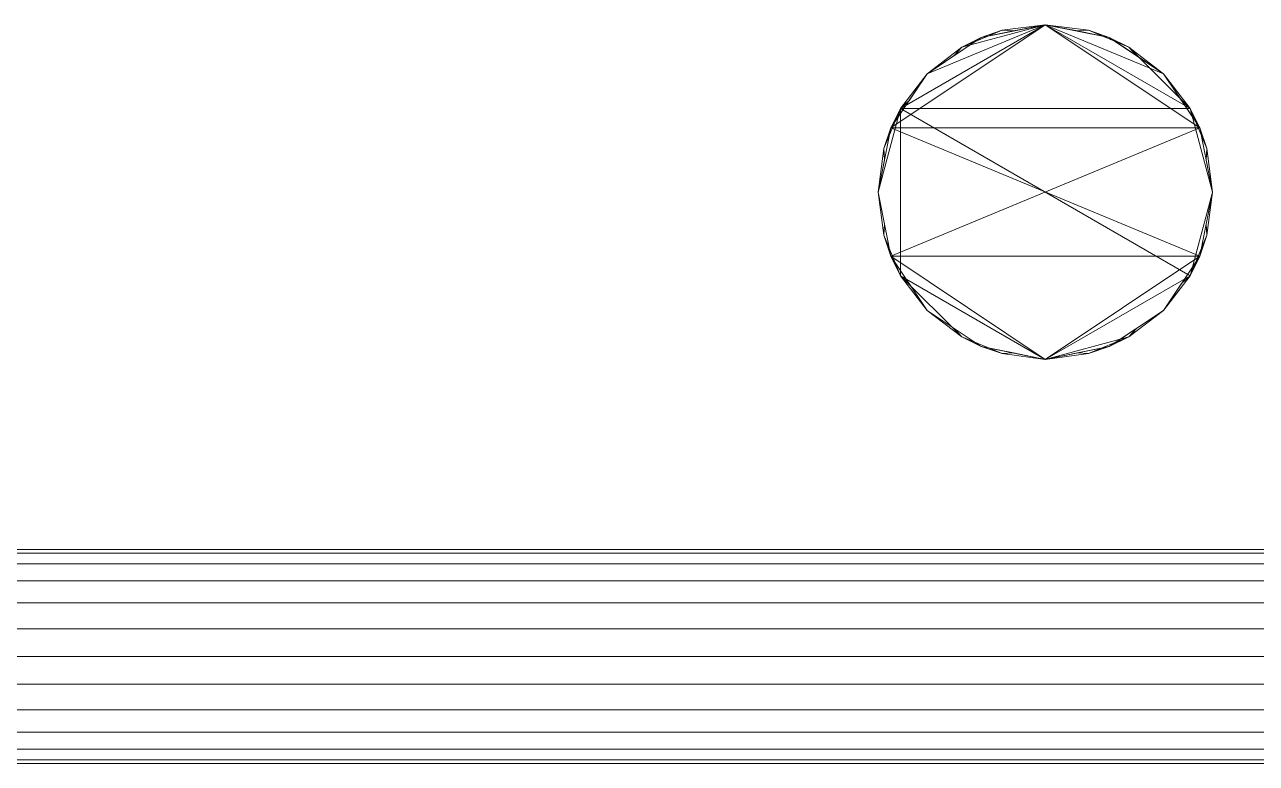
# Model space of a CAD drawing. Header units: inches. Extents: x -3325 to -59, y 5 to 733.
# Drawn here: x -1714.14 to -1697.58, y 324.56 to 334.49 of the extents above; entities that cross this region are included whole.
import ezdxf

# ---------------------------------------------------------------- set-up
doc = ezdxf.new("R2010")
doc.units = ezdxf.units.IN
doc.header["$MEASUREMENT"] = 0
doc.layers.add('P-PIPE', color=10, linetype='Continuous', lineweight=9)

msp = doc.modelspace()

# ---------------------------------------------------------------- linework, layer by layer
at = {"layer": 'P-PIPE', "color": 1}
for p, q in [((-1700.414, 332.244, 981.937), (-1700.414, 332.244, 997.75)), ((-1700.414, 332.244, 981.937), (-1700.414, 332.244, 997.75)), ((-1700.414, 332.244, 981.937), (-1700.414, 332.244, 1094.063)), ((-1700.414, 332.244, 981.937), (-1700.414, 332.244, 1094.063)), ((-1700.414, 332.244, 981.937), (-1700.414, 332.244, 1094.063)), ((-1700.414, 332.244, 981.937), (-1700.414, 332.244, 1094.063)), ((-1700.414, 332.244, 981.937), (-1700.414, 332.244, 1094.063)), ((-1700.414, 332.244, 981.937), (-1700.414, 332.244, 1094.063)), ((-1741.293, 326, 1076), (-1686.992, 326, 1076)), ((-1741.293, 326, 1076), (-1686.992, 326, 1076))]:
    msp.add_line(p, q, dxfattribs=at)

# ---------------------------------------------------------------- meshes
mesh = msp.add_polyface(dxfattribs=at)
corners = [(-1702.664, 332.244, 981.937), (-1702.492, 333.105, 981.937), (-1702.005, 333.835, 981.937), (-1701.275, 334.323, 981.937), (-1700.414, 334.494, 981.937), (-1699.553, 334.323, 981.937), (-1698.823, 333.835, 981.937), (-1698.335, 333.105, 981.937), (-1698.164, 332.244, 981.937), (-1698.335, 331.383, 981.937), (-1698.823, 330.653, 981.937), (-1699.553, 330.166, 981.937), (-1700.414, 329.994, 981.937), (-1701.275, 330.166, 981.937), (-1702.005, 330.653, 981.937), (-1702.492, 331.383, 981.937)]
mesh.append_faces([[corners[k] for k in face] for face in [(4, 1, 2, 3)]], dxfattribs={"vtx0": -1, "color": 1})
mesh.append_faces([[corners[k] for k in face] for face in [(1, 7, 15, 0), (9, 15, 7, 8)]], dxfattribs={"vtx0": -1, "vtx1": -1, "color": 1})
mesh.append_faces([[corners[k] for k in face] for face in [(7, 1, 4, 6), (15, 9, 12)]], dxfattribs={"vtx0": -1, "vtx1": -1, "vtx2": -1, "color": 1})
mesh.append_faces([[corners[k] for k in face] for face in [(10, 11, 12, 9), (4, 5, 6)]], dxfattribs={"vtx2": -1, "color": 1})
mesh.append_faces([[corners[k] for k in face] for face in [(12, 13, 14, 15)]], dxfattribs={"vtx3": -1, "color": 1})
mesh = msp.add_polyface(dxfattribs=at)
corners = [(-1702.664, 332.244, 997.75), (-1702.587, 331.662, 997.75), (-1702.362, 331.119, 997.75), (-1702.005, 330.653, 997.75), (-1701.539, 330.296, 997.75), (-1700.996, 330.071, 997.75), (-1700.414, 329.994, 997.75), (-1699.831, 330.071, 997.75), (-1699.289, 330.296, 997.75), (-1698.823, 330.653, 997.75), (-1698.465, 331.119, 997.75), (-1698.24, 331.662, 997.75), (-1698.164, 332.244, 997.75), (-1698.24, 332.827, 997.75), (-1698.465, 333.369, 997.75), (-1698.823, 333.835, 997.75), (-1699.289, 334.193, 997.75), (-1699.831, 334.418, 997.75), (-1700.414, 334.494, 997.75), (-1700.996, 334.418, 997.75), (-1701.539, 334.193, 997.75), (-1702.005, 333.835, 997.75), (-1702.362, 333.369, 997.75), (-1702.587, 332.827, 997.75)]
mesh.append_faces([[corners[k] for k in face] for face in [(4, 2, 3), (0, 22, 23), (16, 14, 15)]], dxfattribs={"vtx0": -1, "color": 1})
mesh.append_faces([[corners[k] for k in face] for face in [(10, 6, 8, 9)]], dxfattribs={"vtx0": -1, "vtx1": -1, "color": 1})
mesh.append_faces([[corners[k] for k in face] for face in [(22, 14, 18)]], dxfattribs={"vtx0": -1, "vtx1": -1, "vtx2": -1, "color": 1})
mesh.append_faces([[corners[k] for k in face] for face in [(10, 22, 2, 6), (14, 22, 10, 12)]], dxfattribs={"vtx0": -1, "vtx1": -1, "vtx2": -1, "vtx3": -1, "color": 1})
mesh.append_faces([[corners[k] for k in face] for face in [(19, 20, 18)]], dxfattribs={"vtx1": -1, "color": 1})
mesh.append_faces([[corners[k] for k in face] for face in [(10, 11, 12), (12, 13, 14), (6, 7, 8)]], dxfattribs={"vtx2": -1, "color": 1})
mesh.append_faces([[corners[k] for k in face] for face in [(0, 1, 2, 22), (4, 5, 6, 2), (20, 21, 22, 18), (16, 17, 18, 14)]], dxfattribs={"vtx2": -1, "vtx3": -1, "color": 1})
mesh = msp.add_polyface(dxfattribs=at)
corners = [(-1702.664, 332.244, 981.937), (-1702.664, 332.244, 997.75), (-1702.587, 332.827, 997.75), (-1702.362, 333.369, 997.75), (-1702.005, 333.835, 997.75), (-1701.539, 334.193, 997.75), (-1700.996, 334.418, 997.75), (-1700.414, 334.494, 997.75), (-1700.414, 334.494, 981.937), (-1701.275, 334.323, 981.937), (-1702.005, 333.835, 981.937), (-1702.492, 333.105, 981.937), (-1702.578, 332.675, 981.937), (-1702.248, 333.47, 981.937), (-1701.64, 334.079, 981.937), (-1700.844, 334.409, 981.937)]
mesh.append_faces([[corners[k] for k in face] for face in [(15, 7, 8)]], dxfattribs={"vtx0": -1, "color": 1})
mesh.append_faces([[corners[k] for k in face] for face in [(13, 4, 10), (4, 13, 3), (7, 15, 6)]], dxfattribs={"vtx0": -1, "vtx1": -1, "color": 1})
mesh.append_faces([[corners[k] for k in face] for face in [(2, 11, 12), (12, 1, 2), (5, 9, 14), (4, 14, 10)]], dxfattribs={"vtx0": -1, "vtx2": -1, "color": 1})
mesh.append_faces([[corners[k] for k in face] for face in [(0, 1, 12)]], dxfattribs={"vtx1": -1, "color": 1})
mesh.append_faces([[corners[k] for k in face] for face in [(2, 3, 11), (13, 11, 3), (5, 6, 9), (4, 5, 14), (15, 9, 6)]], dxfattribs={"vtx1": -1, "vtx2": -1, "color": 1})
mesh = msp.add_polyface(dxfattribs=at)
corners = [(-1702.664, 332.244, 981.937), (-1702.492, 333.105, 981.937), (-1702.005, 333.835, 981.937), (-1701.275, 334.323, 981.937), (-1700.414, 334.494, 981.937), (-1699.553, 334.323, 981.937), (-1698.823, 333.835, 981.937), (-1698.335, 333.105, 981.937), (-1698.164, 332.244, 981.937), (-1698.335, 331.383, 981.937), (-1698.823, 330.653, 981.937), (-1699.553, 330.166, 981.937), (-1700.414, 329.994, 981.937), (-1701.275, 330.166, 981.937), (-1702.005, 330.653, 981.937), (-1702.492, 331.383, 981.937)]
mesh.append_faces([[corners[k] for k in face] for face in [(4, 1, 2, 3)]], dxfattribs={"vtx0": -1, "color": 1})
mesh.append_faces([[corners[k] for k in face] for face in [(1, 7, 15, 0), (9, 15, 7, 8)]], dxfattribs={"vtx0": -1, "vtx1": -1, "color": 1})
mesh.append_faces([[corners[k] for k in face] for face in [(7, 1, 4, 6), (15, 9, 12)]], dxfattribs={"vtx0": -1, "vtx1": -1, "vtx2": -1, "color": 1})
mesh.append_faces([[corners[k] for k in face] for face in [(10, 11, 12, 9), (4, 5, 6)]], dxfattribs={"vtx2": -1, "color": 1})
mesh.append_faces([[corners[k] for k in face] for face in [(12, 13, 14, 15)]], dxfattribs={"vtx3": -1, "color": 1})
mesh = msp.add_polyface(dxfattribs=at)
corners = [(-1700.414, 334.494, 1094.063), (-1701.275, 334.323, 1094.063), (-1702.005, 333.835, 1094.063), (-1702.492, 333.105, 1094.063), (-1702.664, 332.244, 1094.063), (-1702.492, 331.383, 1094.063), (-1702.005, 330.653, 1094.063), (-1701.275, 330.166, 1094.063), (-1700.414, 329.994, 1094.063), (-1699.553, 330.166, 1094.063), (-1698.823, 330.653, 1094.063), (-1698.335, 331.383, 1094.063), (-1698.164, 332.244, 1094.063), (-1698.335, 333.105, 1094.063), (-1698.823, 333.835, 1094.063), (-1699.553, 334.323, 1094.063)]
mesh.append_faces([[corners[k] for k in face] for face in [(0, 13, 14, 15)]], dxfattribs={"vtx0": -1, "color": 1})
mesh.append_faces([[corners[k] for k in face] for face in [(13, 3, 11, 12), (5, 11, 3, 4)]], dxfattribs={"vtx0": -1, "vtx1": -1, "color": 1})
mesh.append_faces([[corners[k] for k in face] for face in [(3, 13, 0, 2), (11, 5, 8)]], dxfattribs={"vtx0": -1, "vtx1": -1, "vtx2": -1, "color": 1})
mesh.append_faces([[corners[k] for k in face] for face in [(6, 7, 8, 5), (0, 1, 2)]], dxfattribs={"vtx2": -1, "color": 1})
mesh.append_faces([[corners[k] for k in face] for face in [(8, 9, 10, 11)]], dxfattribs={"vtx3": -1, "color": 1})
mesh = msp.add_polyface(dxfattribs=at)
corners = [(-1702.664, 332.244, 981.937), (-1702.664, 332.244, 1094.063), (-1702.492, 333.105, 1094.063), (-1702.005, 333.835, 1094.063), (-1701.275, 334.323, 1094.063), (-1700.414, 334.494, 1094.063), (-1700.414, 334.494, 981.937), (-1701.275, 334.323, 981.937), (-1702.005, 333.835, 981.937), (-1702.492, 333.105, 981.937), (-1702.551, 332.812, 981.937), (-1702.578, 332.675, 1094.063), (-1702.248, 333.47, 981.937), (-1702.248, 333.47, 1094.063), (-1700.981, 334.382, 1094.063), (-1700.844, 334.409, 981.937), (-1701.64, 334.079, 1094.063), (-1701.64, 334.079, 981.937)]
mesh.append_faces([[corners[k] for k in face] for face in [(11, 0, 1)]], dxfattribs={"vtx0": -1, "color": 1})
mesh.append_faces([[corners[k] for k in face] for face in [(2, 10, 11), (0, 11, 10), (14, 7, 4), (7, 14, 15), (5, 15, 14)]], dxfattribs={"vtx0": -1, "vtx1": -1, "color": 1})
mesh.append_faces([[corners[k] for k in face] for face in [(2, 9, 10)]], dxfattribs={"vtx0": -1, "vtx2": -1, "color": 1})
mesh.append_faces([[corners[k] for k in face] for face in [(12, 9, 2, 13), (13, 3, 8, 12), (16, 4, 7, 17), (17, 8, 3, 16)]], dxfattribs={"vtx1": -1, "vtx3": -1, "color": 1})
mesh.append_faces([[corners[k] for k in face] for face in [(5, 6, 15)]], dxfattribs={"vtx2": -1, "color": 1})
mesh = msp.add_polyface(dxfattribs=at)
corners = [(-1702.664, 332.244, 981.937), (-1702.492, 333.105, 981.937), (-1702.005, 333.835, 981.937), (-1701.275, 334.323, 981.937), (-1700.414, 334.494, 981.937), (-1699.553, 334.323, 981.937), (-1698.823, 333.835, 981.937), (-1698.335, 333.105, 981.937), (-1698.164, 332.244, 981.937), (-1698.335, 331.383, 981.937), (-1698.823, 330.653, 981.937), (-1699.553, 330.166, 981.937), (-1700.414, 329.994, 981.937), (-1701.275, 330.166, 981.937), (-1702.005, 330.653, 981.937), (-1702.492, 331.383, 981.937)]
mesh.append_faces([[corners[k] for k in face] for face in [(4, 1, 2, 3)]], dxfattribs={"vtx0": -1, "color": 1})
mesh.append_faces([[corners[k] for k in face] for face in [(1, 7, 15, 0), (9, 15, 7, 8)]], dxfattribs={"vtx0": -1, "vtx1": -1, "color": 1})
mesh.append_faces([[corners[k] for k in face] for face in [(7, 1, 4, 6), (15, 9, 12)]], dxfattribs={"vtx0": -1, "vtx1": -1, "vtx2": -1, "color": 1})
mesh.append_faces([[corners[k] for k in face] for face in [(10, 11, 12, 9), (4, 5, 6)]], dxfattribs={"vtx2": -1, "color": 1})
mesh.append_faces([[corners[k] for k in face] for face in [(12, 13, 14, 15)]], dxfattribs={"vtx3": -1, "color": 1})
mesh = msp.add_polyface(dxfattribs=at)
corners = [(-1700.414, 334.494, 1094.063), (-1701.275, 334.323, 1094.063), (-1702.005, 333.835, 1094.063), (-1702.492, 333.105, 1094.063), (-1702.664, 332.244, 1094.063), (-1702.492, 331.383, 1094.063), (-1702.005, 330.653, 1094.063), (-1701.275, 330.166, 1094.063), (-1700.414, 329.994, 1094.063), (-1699.553, 330.166, 1094.063), (-1698.823, 330.653, 1094.063), (-1698.335, 331.383, 1094.063), (-1698.164, 332.244, 1094.063), (-1698.335, 333.105, 1094.063), (-1698.823, 333.835, 1094.063), (-1699.553, 334.323, 1094.063)]
mesh.append_faces([[corners[k] for k in face] for face in [(0, 13, 14, 15)]], dxfattribs={"vtx0": -1, "color": 1})
mesh.append_faces([[corners[k] for k in face] for face in [(13, 3, 11, 12), (5, 11, 3, 4)]], dxfattribs={"vtx0": -1, "vtx1": -1, "color": 1})
mesh.append_faces([[corners[k] for k in face] for face in [(3, 13, 0, 2), (11, 5, 8)]], dxfattribs={"vtx0": -1, "vtx1": -1, "vtx2": -1, "color": 1})
mesh.append_faces([[corners[k] for k in face] for face in [(6, 7, 8, 5), (0, 1, 2)]], dxfattribs={"vtx2": -1, "color": 1})
mesh.append_faces([[corners[k] for k in face] for face in [(8, 9, 10, 11)]], dxfattribs={"vtx3": -1, "color": 1})
mesh = msp.add_polyface(dxfattribs=at)
corners = [(-1702.664, 332.244, 981.937), (-1702.664, 332.244, 1094.063), (-1702.492, 333.105, 1094.063), (-1702.005, 333.835, 1094.063), (-1701.275, 334.323, 1094.063), (-1700.414, 334.494, 1094.063), (-1700.414, 334.494, 981.937), (-1701.275, 334.323, 981.937), (-1702.005, 333.835, 981.937), (-1702.492, 333.105, 981.937), (-1702.551, 332.812, 981.937), (-1702.578, 332.675, 1094.063), (-1702.248, 333.47, 981.937), (-1702.248, 333.47, 1094.063), (-1700.981, 334.382, 1094.063), (-1700.844, 334.409, 981.937), (-1701.64, 334.079, 1094.063), (-1701.64, 334.079, 981.937)]
mesh.append_faces([[corners[k] for k in face] for face in [(11, 0, 1)]], dxfattribs={"vtx0": -1, "color": 1})
mesh.append_faces([[corners[k] for k in face] for face in [(2, 10, 11), (0, 11, 10), (14, 7, 4), (7, 14, 15), (5, 15, 14)]], dxfattribs={"vtx0": -1, "vtx1": -1, "color": 1})
mesh.append_faces([[corners[k] for k in face] for face in [(2, 9, 10)]], dxfattribs={"vtx0": -1, "vtx2": -1, "color": 1})
mesh.append_faces([[corners[k] for k in face] for face in [(12, 9, 2, 13), (13, 3, 8, 12), (16, 4, 7, 17), (17, 8, 3, 16)]], dxfattribs={"vtx1": -1, "vtx3": -1, "color": 1})
mesh.append_faces([[corners[k] for k in face] for face in [(5, 6, 15)]], dxfattribs={"vtx2": -1, "color": 1})
mesh = msp.add_polyface(dxfattribs=at)
corners = [(-1702.664, 332.244, 981.937), (-1702.492, 333.105, 981.937), (-1702.005, 333.835, 981.937), (-1701.275, 334.323, 981.937), (-1700.414, 334.494, 981.937), (-1699.553, 334.323, 981.937), (-1698.823, 333.835, 981.937), (-1698.335, 333.105, 981.937), (-1698.164, 332.244, 981.937), (-1698.335, 331.383, 981.937), (-1698.823, 330.653, 981.937), (-1699.553, 330.166, 981.937), (-1700.414, 329.994, 981.937), (-1701.275, 330.166, 981.937), (-1702.005, 330.653, 981.937), (-1702.492, 331.383, 981.937)]
mesh.append_faces([[corners[k] for k in face] for face in [(4, 1, 2, 3)]], dxfattribs={"vtx0": -1, "color": 1})
mesh.append_faces([[corners[k] for k in face] for face in [(1, 7, 15, 0), (9, 15, 7, 8)]], dxfattribs={"vtx0": -1, "vtx1": -1, "color": 1})
mesh.append_faces([[corners[k] for k in face] for face in [(7, 1, 4, 6), (15, 9, 12)]], dxfattribs={"vtx0": -1, "vtx1": -1, "vtx2": -1, "color": 1})
mesh.append_faces([[corners[k] for k in face] for face in [(10, 11, 12, 9), (4, 5, 6)]], dxfattribs={"vtx2": -1, "color": 1})
mesh.append_faces([[corners[k] for k in face] for face in [(12, 13, 14, 15)]], dxfattribs={"vtx3": -1, "color": 1})
mesh = msp.add_polyface(dxfattribs=at)
corners = [(-1700.414, 334.494, 1094.063), (-1701.275, 334.323, 1094.063), (-1702.005, 333.835, 1094.063), (-1702.492, 333.105, 1094.063), (-1702.664, 332.244, 1094.063), (-1702.492, 331.383, 1094.063), (-1702.005, 330.653, 1094.063), (-1701.275, 330.166, 1094.063), (-1700.414, 329.994, 1094.063), (-1699.553, 330.166, 1094.063), (-1698.823, 330.653, 1094.063), (-1698.335, 331.383, 1094.063), (-1698.164, 332.244, 1094.063), (-1698.335, 333.105, 1094.063), (-1698.823, 333.835, 1094.063), (-1699.553, 334.323, 1094.063)]
mesh.append_faces([[corners[k] for k in face] for face in [(0, 13, 14, 15)]], dxfattribs={"vtx0": -1, "color": 1})
mesh.append_faces([[corners[k] for k in face] for face in [(13, 3, 11, 12), (5, 11, 3, 4)]], dxfattribs={"vtx0": -1, "vtx1": -1, "color": 1})
mesh.append_faces([[corners[k] for k in face] for face in [(3, 13, 0, 2), (11, 5, 8)]], dxfattribs={"vtx0": -1, "vtx1": -1, "vtx2": -1, "color": 1})
mesh.append_faces([[corners[k] for k in face] for face in [(6, 7, 8, 5), (0, 1, 2)]], dxfattribs={"vtx2": -1, "color": 1})
mesh.append_faces([[corners[k] for k in face] for face in [(8, 9, 10, 11)]], dxfattribs={"vtx3": -1, "color": 1})
mesh = msp.add_polyface(dxfattribs=at)
corners = [(-1702.664, 332.244, 981.937), (-1702.664, 332.244, 1094.063), (-1702.492, 333.105, 1094.063), (-1702.005, 333.835, 1094.063), (-1701.275, 334.323, 1094.063), (-1700.414, 334.494, 1094.063), (-1700.414, 334.494, 981.937), (-1701.275, 334.323, 981.937), (-1702.005, 333.835, 981.937), (-1702.492, 333.105, 981.937), (-1702.551, 332.812, 981.937), (-1702.578, 332.675, 1094.063), (-1702.248, 333.47, 981.937), (-1702.248, 333.47, 1094.063), (-1700.981, 334.382, 1094.063), (-1700.844, 334.409, 981.937), (-1701.64, 334.079, 1094.063), (-1701.64, 334.079, 981.937)]
mesh.append_faces([[corners[k] for k in face] for face in [(11, 0, 1)]], dxfattribs={"vtx0": -1, "color": 1})
mesh.append_faces([[corners[k] for k in face] for face in [(2, 10, 11), (0, 11, 10), (14, 7, 4), (7, 14, 15), (5, 15, 14)]], dxfattribs={"vtx0": -1, "vtx1": -1, "color": 1})
mesh.append_faces([[corners[k] for k in face] for face in [(2, 9, 10)]], dxfattribs={"vtx0": -1, "vtx2": -1, "color": 1})
mesh.append_faces([[corners[k] for k in face] for face in [(12, 9, 2, 13), (13, 3, 8, 12), (16, 4, 7, 17), (17, 8, 3, 16)]], dxfattribs={"vtx1": -1, "vtx3": -1, "color": 1})
mesh.append_faces([[corners[k] for k in face] for face in [(5, 6, 15)]], dxfattribs={"vtx2": -1, "color": 1})
mesh = msp.add_polyface(dxfattribs=at)
corners = [(-1700.414, 334.494, 981.937), (-1700.414, 334.494, 997.75), (-1699.831, 334.418, 997.75), (-1699.289, 334.193, 997.75), (-1698.823, 333.835, 997.75), (-1698.465, 333.369, 997.75), (-1698.24, 332.827, 997.75), (-1698.164, 332.244, 997.75), (-1698.164, 332.244, 981.937), (-1698.335, 333.105, 981.937), (-1698.823, 333.835, 981.937), (-1699.553, 334.323, 981.937), (-1699.983, 334.409, 981.937), (-1699.188, 334.079, 981.937), (-1698.579, 333.47, 981.937), (-1698.249, 332.675, 981.937)]
mesh.append_faces([[corners[k] for k in face] for face in [(15, 7, 8)]], dxfattribs={"vtx0": -1, "color": 1})
mesh.append_faces([[corners[k] for k in face] for face in [(13, 4, 10), (4, 13, 3), (7, 15, 6)]], dxfattribs={"vtx0": -1, "vtx1": -1, "color": 1})
mesh.append_faces([[corners[k] for k in face] for face in [(2, 11, 12), (12, 1, 2), (5, 9, 14), (4, 14, 10)]], dxfattribs={"vtx0": -1, "vtx2": -1, "color": 1})
mesh.append_faces([[corners[k] for k in face] for face in [(0, 1, 12)]], dxfattribs={"vtx1": -1, "color": 1})
mesh.append_faces([[corners[k] for k in face] for face in [(2, 3, 11), (13, 11, 3), (5, 6, 9), (4, 5, 14), (15, 9, 6)]], dxfattribs={"vtx1": -1, "vtx2": -1, "color": 1})
mesh = msp.add_polyface(dxfattribs=at)
corners = [(-1700.414, 334.494, 981.937), (-1700.414, 334.494, 1094.063), (-1699.553, 334.323, 1094.063), (-1698.823, 333.835, 1094.063), (-1698.335, 333.105, 1094.063), (-1698.164, 332.244, 1094.063), (-1698.164, 332.244, 981.937), (-1698.335, 333.105, 981.937), (-1698.823, 333.835, 981.937), (-1699.553, 334.323, 981.937), (-1699.846, 334.382, 981.937), (-1699.983, 334.409, 1094.063), (-1699.188, 334.079, 981.937), (-1699.188, 334.079, 1094.063), (-1698.276, 332.812, 1094.063), (-1698.249, 332.675, 981.937), (-1698.579, 333.47, 1094.063), (-1698.579, 333.47, 981.937)]
mesh.append_faces([[corners[k] for k in face] for face in [(11, 0, 1)]], dxfattribs={"vtx0": -1, "color": 1})
mesh.append_faces([[corners[k] for k in face] for face in [(2, 10, 11), (0, 11, 10), (7, 14, 15), (5, 15, 14), (14, 7, 4)]], dxfattribs={"vtx0": -1, "vtx1": -1, "color": 1})
mesh.append_faces([[corners[k] for k in face] for face in [(2, 9, 10)]], dxfattribs={"vtx0": -1, "vtx2": -1, "color": 1})
mesh.append_faces([[corners[k] for k in face] for face in [(13, 3, 8, 12), (2, 13, 12, 9), (17, 8, 3, 16), (7, 17, 16, 4)]], dxfattribs={"vtx1": -1, "vtx3": -1, "color": 1})
mesh.append_faces([[corners[k] for k in face] for face in [(5, 6, 15)]], dxfattribs={"vtx2": -1, "color": 1})
mesh = msp.add_polyface(dxfattribs=at)
corners = [(-1700.414, 334.494, 981.937), (-1700.414, 334.494, 1094.063), (-1699.553, 334.323, 1094.063), (-1698.823, 333.835, 1094.063), (-1698.335, 333.105, 1094.063), (-1698.164, 332.244, 1094.063), (-1698.164, 332.244, 981.937), (-1698.335, 333.105, 981.937), (-1698.823, 333.835, 981.937), (-1699.553, 334.323, 981.937), (-1699.846, 334.382, 981.937), (-1699.983, 334.409, 1094.063), (-1699.188, 334.079, 981.937), (-1699.188, 334.079, 1094.063), (-1698.276, 332.812, 1094.063), (-1698.249, 332.675, 981.937), (-1698.579, 333.47, 1094.063), (-1698.579, 333.47, 981.937)]
mesh.append_faces([[corners[k] for k in face] for face in [(11, 0, 1)]], dxfattribs={"vtx0": -1, "color": 1})
mesh.append_faces([[corners[k] for k in face] for face in [(2, 10, 11), (0, 11, 10), (7, 14, 15), (5, 15, 14), (14, 7, 4)]], dxfattribs={"vtx0": -1, "vtx1": -1, "color": 1})
mesh.append_faces([[corners[k] for k in face] for face in [(2, 9, 10)]], dxfattribs={"vtx0": -1, "vtx2": -1, "color": 1})
mesh.append_faces([[corners[k] for k in face] for face in [(13, 3, 8, 12), (2, 13, 12, 9), (17, 8, 3, 16), (7, 17, 16, 4)]], dxfattribs={"vtx1": -1, "vtx3": -1, "color": 1})
mesh.append_faces([[corners[k] for k in face] for face in [(5, 6, 15)]], dxfattribs={"vtx2": -1, "color": 1})
mesh = msp.add_polyface(dxfattribs=at)
corners = [(-1700.414, 334.494, 981.937), (-1700.414, 334.494, 1094.063), (-1699.553, 334.323, 1094.063), (-1698.823, 333.835, 1094.063), (-1698.335, 333.105, 1094.063), (-1698.164, 332.244, 1094.063), (-1698.164, 332.244, 981.937), (-1698.335, 333.105, 981.937), (-1698.823, 333.835, 981.937), (-1699.553, 334.323, 981.937), (-1699.846, 334.382, 981.937), (-1699.983, 334.409, 1094.063), (-1699.188, 334.079, 981.937), (-1699.188, 334.079, 1094.063), (-1698.276, 332.812, 1094.063), (-1698.249, 332.675, 981.937), (-1698.579, 333.47, 1094.063), (-1698.579, 333.47, 981.937)]
mesh.append_faces([[corners[k] for k in face] for face in [(11, 0, 1)]], dxfattribs={"vtx0": -1, "color": 1})
mesh.append_faces([[corners[k] for k in face] for face in [(2, 10, 11), (0, 11, 10), (7, 14, 15), (5, 15, 14), (14, 7, 4)]], dxfattribs={"vtx0": -1, "vtx1": -1, "color": 1})
mesh.append_faces([[corners[k] for k in face] for face in [(2, 9, 10)]], dxfattribs={"vtx0": -1, "vtx2": -1, "color": 1})
mesh.append_faces([[corners[k] for k in face] for face in [(13, 3, 8, 12), (2, 13, 12, 9), (17, 8, 3, 16), (7, 17, 16, 4)]], dxfattribs={"vtx1": -1, "vtx3": -1, "color": 1})
mesh.append_faces([[corners[k] for k in face] for face in [(5, 6, 15)]], dxfattribs={"vtx2": -1, "color": 1})
mesh = msp.add_polyface(dxfattribs=at)
corners = [(-1700.414, 329.994, 981.937), (-1700.414, 329.994, 997.75), (-1700.996, 330.071, 997.75), (-1701.539, 330.296, 997.75), (-1702.005, 330.653, 997.75), (-1702.362, 331.119, 997.75), (-1702.587, 331.662, 997.75), (-1702.664, 332.244, 997.75), (-1702.664, 332.244, 981.937), (-1702.492, 331.383, 981.937), (-1702.005, 330.653, 981.937), (-1701.275, 330.166, 981.937), (-1700.844, 330.08, 981.937), (-1701.64, 330.41, 981.937), (-1702.248, 331.018, 981.937), (-1702.578, 331.814, 981.937)]
mesh.append_faces([[corners[k] for k in face] for face in [(1, 12, 0), (15, 7, 8)]], dxfattribs={"vtx0": -1, "color": 1})
mesh.append_faces([[corners[k] for k in face] for face in [(2, 12, 1), (4, 13, 3), (13, 4, 10), (7, 15, 6)]], dxfattribs={"vtx0": -1, "vtx1": -1, "color": 1})
mesh.append_faces([[corners[k] for k in face] for face in [(11, 2, 3), (5, 9, 14), (9, 5, 6), (4, 14, 10), (2, 11, 12)]], dxfattribs={"vtx0": -1, "vtx2": -1, "color": 1})
mesh.append_faces([[corners[k] for k in face] for face in [(13, 11, 3), (4, 5, 14), (15, 9, 6)]], dxfattribs={"vtx1": -1, "vtx2": -1, "color": 1})
mesh = msp.add_polyface(dxfattribs=at)
corners = [(-1700.414, 329.994, 981.937), (-1700.414, 329.994, 1094.063), (-1701.275, 330.166, 1094.063), (-1702.005, 330.653, 1094.063), (-1702.492, 331.383, 1094.063), (-1702.664, 332.244, 1094.063), (-1702.664, 332.244, 981.937), (-1702.492, 331.383, 981.937), (-1702.005, 330.653, 981.937), (-1701.275, 330.166, 981.937), (-1700.981, 330.107, 981.937), (-1700.844, 330.08, 1094.063), (-1701.64, 330.41, 981.937), (-1701.64, 330.41, 1094.063), (-1702.551, 331.677, 1094.063), (-1702.578, 331.814, 981.937), (-1702.248, 331.018, 1094.063), (-1702.248, 331.018, 981.937)]
mesh.append_faces([[corners[k] for k in face] for face in [(11, 0, 1)]], dxfattribs={"vtx0": -1, "color": 1})
mesh.append_faces([[corners[k] for k in face] for face in [(2, 10, 11), (0, 11, 10), (7, 14, 15), (5, 15, 14), (14, 7, 4)]], dxfattribs={"vtx0": -1, "vtx1": -1, "color": 1})
mesh.append_faces([[corners[k] for k in face] for face in [(2, 9, 10)]], dxfattribs={"vtx0": -1, "vtx2": -1, "color": 1})
mesh.append_faces([[corners[k] for k in face] for face in [(13, 3, 8, 12), (2, 13, 12, 9), (17, 8, 3, 16), (7, 17, 16, 4)]], dxfattribs={"vtx1": -1, "vtx3": -1, "color": 1})
mesh.append_faces([[corners[k] for k in face] for face in [(5, 6, 15)]], dxfattribs={"vtx2": -1, "color": 1})
mesh = msp.add_polyface(dxfattribs=at)
corners = [(-1700.414, 329.994, 981.937), (-1700.414, 329.994, 1094.063), (-1701.275, 330.166, 1094.063), (-1702.005, 330.653, 1094.063), (-1702.492, 331.383, 1094.063), (-1702.664, 332.244, 1094.063), (-1702.664, 332.244, 981.937), (-1702.492, 331.383, 981.937), (-1702.005, 330.653, 981.937), (-1701.275, 330.166, 981.937), (-1700.981, 330.107, 981.937), (-1700.844, 330.08, 1094.063), (-1701.64, 330.41, 981.937), (-1701.64, 330.41, 1094.063), (-1702.551, 331.677, 1094.063), (-1702.578, 331.814, 981.937), (-1702.248, 331.018, 1094.063), (-1702.248, 331.018, 981.937)]
mesh.append_faces([[corners[k] for k in face] for face in [(11, 0, 1)]], dxfattribs={"vtx0": -1, "color": 1})
mesh.append_faces([[corners[k] for k in face] for face in [(2, 10, 11), (0, 11, 10), (7, 14, 15), (5, 15, 14), (14, 7, 4)]], dxfattribs={"vtx0": -1, "vtx1": -1, "color": 1})
mesh.append_faces([[corners[k] for k in face] for face in [(2, 9, 10)]], dxfattribs={"vtx0": -1, "vtx2": -1, "color": 1})
mesh.append_faces([[corners[k] for k in face] for face in [(13, 3, 8, 12), (2, 13, 12, 9), (17, 8, 3, 16), (7, 17, 16, 4)]], dxfattribs={"vtx1": -1, "vtx3": -1, "color": 1})
mesh.append_faces([[corners[k] for k in face] for face in [(5, 6, 15)]], dxfattribs={"vtx2": -1, "color": 1})
mesh = msp.add_polyface(dxfattribs=at)
corners = [(-1700.414, 329.994, 981.937), (-1700.414, 329.994, 1094.063), (-1701.275, 330.166, 1094.063), (-1702.005, 330.653, 1094.063), (-1702.492, 331.383, 1094.063), (-1702.664, 332.244, 1094.063), (-1702.664, 332.244, 981.937), (-1702.492, 331.383, 981.937), (-1702.005, 330.653, 981.937), (-1701.275, 330.166, 981.937), (-1700.981, 330.107, 981.937), (-1700.844, 330.08, 1094.063), (-1701.64, 330.41, 981.937), (-1701.64, 330.41, 1094.063), (-1702.551, 331.677, 1094.063), (-1702.578, 331.814, 981.937), (-1702.248, 331.018, 1094.063), (-1702.248, 331.018, 981.937)]
mesh.append_faces([[corners[k] for k in face] for face in [(11, 0, 1)]], dxfattribs={"vtx0": -1, "color": 1})
mesh.append_faces([[corners[k] for k in face] for face in [(2, 10, 11), (0, 11, 10), (7, 14, 15), (5, 15, 14), (14, 7, 4)]], dxfattribs={"vtx0": -1, "vtx1": -1, "color": 1})
mesh.append_faces([[corners[k] for k in face] for face in [(2, 9, 10)]], dxfattribs={"vtx0": -1, "vtx2": -1, "color": 1})
mesh.append_faces([[corners[k] for k in face] for face in [(13, 3, 8, 12), (2, 13, 12, 9), (17, 8, 3, 16), (7, 17, 16, 4)]], dxfattribs={"vtx1": -1, "vtx3": -1, "color": 1})
mesh.append_faces([[corners[k] for k in face] for face in [(5, 6, 15)]], dxfattribs={"vtx2": -1, "color": 1})
mesh = msp.add_polyface(dxfattribs=at)
corners = [(-1698.164, 332.244, 981.937), (-1698.164, 332.244, 997.75), (-1698.24, 331.662, 997.75), (-1698.465, 331.119, 997.75), (-1698.823, 330.653, 997.75), (-1699.289, 330.296, 997.75), (-1699.831, 330.071, 997.75), (-1700.414, 329.994, 997.75), (-1700.414, 329.994, 981.937), (-1699.553, 330.166, 981.937), (-1698.823, 330.653, 981.937), (-1698.335, 331.383, 981.937), (-1698.249, 331.814, 981.937), (-1698.579, 331.018, 981.937), (-1699.188, 330.41, 981.937), (-1699.983, 330.08, 981.937)]
mesh.append_faces([[corners[k] for k in face] for face in [(15, 7, 8), (1, 12, 0)]], dxfattribs={"vtx0": -1, "color": 1})
mesh.append_faces([[corners[k] for k in face] for face in [(4, 13, 3), (13, 4, 10), (7, 15, 6)]], dxfattribs={"vtx0": -1, "vtx1": -1, "color": 1})
mesh.append_faces([[corners[k] for k in face] for face in [(12, 1, 2), (5, 9, 14), (9, 5, 6), (4, 14, 10), (2, 11, 12)]], dxfattribs={"vtx0": -1, "vtx2": -1, "color": 1})
mesh.append_faces([[corners[k] for k in face] for face in [(13, 11, 3), (15, 9, 6), (2, 3, 11), (4, 5, 14)]], dxfattribs={"vtx1": -1, "vtx2": -1, "color": 1})
mesh = msp.add_polyface(dxfattribs=at)
corners = [(-1698.164, 332.244, 981.937), (-1698.164, 332.244, 1094.063), (-1698.335, 331.383, 1094.063), (-1698.823, 330.653, 1094.063), (-1699.553, 330.166, 1094.063), (-1700.414, 329.994, 1094.063), (-1700.414, 329.994, 981.937), (-1699.553, 330.166, 981.937), (-1698.823, 330.653, 981.937), (-1698.335, 331.383, 981.937), (-1698.276, 331.677, 981.937), (-1698.249, 331.814, 1094.063), (-1698.579, 331.018, 981.937), (-1698.579, 331.018, 1094.063), (-1699.846, 330.107, 1094.063), (-1699.983, 330.08, 981.937), (-1699.188, 330.41, 1094.063), (-1699.188, 330.41, 981.937)]
mesh.append_faces([[corners[k] for k in face] for face in [(11, 0, 1)]], dxfattribs={"vtx0": -1, "color": 1})
mesh.append_faces([[corners[k] for k in face] for face in [(2, 10, 11), (0, 11, 10), (7, 14, 15), (5, 15, 14), (14, 7, 4)]], dxfattribs={"vtx0": -1, "vtx1": -1, "color": 1})
mesh.append_faces([[corners[k] for k in face] for face in [(2, 9, 10)]], dxfattribs={"vtx0": -1, "vtx2": -1, "color": 1})
mesh.append_faces([[corners[k] for k in face] for face in [(13, 3, 8, 12), (2, 13, 12, 9), (17, 8, 3, 16), (7, 17, 16, 4)]], dxfattribs={"vtx1": -1, "vtx3": -1, "color": 1})
mesh.append_faces([[corners[k] for k in face] for face in [(5, 6, 15)]], dxfattribs={"vtx2": -1, "color": 1})
mesh = msp.add_polyface(dxfattribs=at)
corners = [(-1698.164, 332.244, 981.937), (-1698.164, 332.244, 1094.063), (-1698.335, 331.383, 1094.063), (-1698.823, 330.653, 1094.063), (-1699.553, 330.166, 1094.063), (-1700.414, 329.994, 1094.063), (-1700.414, 329.994, 981.937), (-1699.553, 330.166, 981.937), (-1698.823, 330.653, 981.937), (-1698.335, 331.383, 981.937), (-1698.276, 331.677, 981.937), (-1698.249, 331.814, 1094.063), (-1698.579, 331.018, 981.937), (-1698.579, 331.018, 1094.063), (-1699.846, 330.107, 1094.063), (-1699.983, 330.08, 981.937), (-1699.188, 330.41, 1094.063), (-1699.188, 330.41, 981.937)]
mesh.append_faces([[corners[k] for k in face] for face in [(11, 0, 1)]], dxfattribs={"vtx0": -1, "color": 1})
mesh.append_faces([[corners[k] for k in face] for face in [(2, 10, 11), (0, 11, 10), (7, 14, 15), (5, 15, 14), (14, 7, 4)]], dxfattribs={"vtx0": -1, "vtx1": -1, "color": 1})
mesh.append_faces([[corners[k] for k in face] for face in [(2, 9, 10)]], dxfattribs={"vtx0": -1, "vtx2": -1, "color": 1})
mesh.append_faces([[corners[k] for k in face] for face in [(13, 3, 8, 12), (2, 13, 12, 9), (17, 8, 3, 16), (7, 17, 16, 4)]], dxfattribs={"vtx1": -1, "vtx3": -1, "color": 1})
mesh.append_faces([[corners[k] for k in face] for face in [(5, 6, 15)]], dxfattribs={"vtx2": -1, "color": 1})
mesh = msp.add_polyface(dxfattribs=at)
corners = [(-1698.164, 332.244, 981.937), (-1698.164, 332.244, 1094.063), (-1698.335, 331.383, 1094.063), (-1698.823, 330.653, 1094.063), (-1699.553, 330.166, 1094.063), (-1700.414, 329.994, 1094.063), (-1700.414, 329.994, 981.937), (-1699.553, 330.166, 981.937), (-1698.823, 330.653, 981.937), (-1698.335, 331.383, 981.937), (-1698.276, 331.677, 981.937), (-1698.249, 331.814, 1094.063), (-1698.579, 331.018, 981.937), (-1698.579, 331.018, 1094.063), (-1699.846, 330.107, 1094.063), (-1699.983, 330.08, 981.937), (-1699.188, 330.41, 1094.063), (-1699.188, 330.41, 981.937)]
mesh.append_faces([[corners[k] for k in face] for face in [(11, 0, 1)]], dxfattribs={"vtx0": -1, "color": 1})
mesh.append_faces([[corners[k] for k in face] for face in [(2, 10, 11), (0, 11, 10), (7, 14, 15), (5, 15, 14), (14, 7, 4)]], dxfattribs={"vtx0": -1, "vtx1": -1, "color": 1})
mesh.append_faces([[corners[k] for k in face] for face in [(2, 9, 10)]], dxfattribs={"vtx0": -1, "vtx2": -1, "color": 1})
mesh.append_faces([[corners[k] for k in face] for face in [(13, 3, 8, 12), (2, 13, 12, 9), (17, 8, 3, 16), (7, 17, 16, 4)]], dxfattribs={"vtx1": -1, "vtx3": -1, "color": 1})
mesh.append_faces([[corners[k] for k in face] for face in [(5, 6, 15)]], dxfattribs={"vtx2": -1, "color": 1})
mesh = msp.add_polyface(dxfattribs=at)
corners = [(-1741.293, 327.438, 1076), (-1741.293, 327.389, 1076.372), (-1741.293, 327.245, 1076.719), (-1741.293, 327.016, 1077.016), (-1741.293, 326.719, 1077.245), (-1741.293, 326.372, 1077.389), (-1741.293, 326, 1077.438), (-1686.992, 326, 1077.438), (-1686.992, 326.372, 1077.389), (-1686.992, 326.719, 1077.245), (-1686.992, 327.016, 1077.016), (-1686.992, 327.245, 1076.719), (-1686.992, 327.389, 1076.372), (-1686.992, 327.438, 1076)]
mesh.append_faces([[corners[k] for k in face] for face in [(7, 8, 5, 6)]], dxfattribs={"vtx1": -1, "color": 1})
mesh.append_faces([[corners[k] for k in face] for face in [(8, 9, 4, 5), (3, 4, 9, 10), (11, 12, 1, 2), (2, 3, 10, 11)]], dxfattribs={"vtx1": -1, "vtx3": -1, "color": 1})
mesh.append_faces([[corners[k] for k in face] for face in [(12, 13, 0, 1)]], dxfattribs={"vtx3": -1, "color": 1})
mesh = msp.add_polyface(dxfattribs=at)
corners = [(-1741.293, 326, 1074.562), (-1741.293, 326.372, 1074.611), (-1741.293, 326.719, 1074.755), (-1741.293, 327.016, 1074.984), (-1741.293, 327.245, 1075.281), (-1741.293, 327.389, 1075.628), (-1741.293, 327.438, 1076), (-1686.992, 327.438, 1076), (-1686.992, 327.389, 1075.628), (-1686.992, 327.245, 1075.281), (-1686.992, 327.016, 1074.984), (-1686.992, 326.719, 1074.755), (-1686.992, 326.372, 1074.611), (-1686.992, 326, 1074.562)]
mesh.append_faces([[corners[k] for k in face] for face in [(7, 8, 5, 6)]], dxfattribs={"vtx1": -1, "color": 1})
mesh.append_faces([[corners[k] for k in face] for face in [(8, 9, 4, 5), (3, 4, 9, 10), (11, 12, 1, 2), (2, 3, 10, 11)]], dxfattribs={"vtx1": -1, "vtx3": -1, "color": 1})
mesh.append_faces([[corners[k] for k in face] for face in [(12, 13, 0, 1)]], dxfattribs={"vtx3": -1, "color": 1})
mesh = msp.add_polyface(dxfattribs=at)
corners = [(-1741.293, 326, 1077.438), (-1741.293, 325.628, 1077.389), (-1741.293, 325.281, 1077.245), (-1741.293, 324.984, 1077.016), (-1741.293, 324.755, 1076.719), (-1741.293, 324.611, 1076.372), (-1741.293, 324.562, 1076), (-1686.992, 324.562, 1076), (-1686.992, 324.611, 1076.372), (-1686.992, 324.755, 1076.719), (-1686.992, 324.984, 1077.016), (-1686.992, 325.281, 1077.245), (-1686.992, 325.628, 1077.389), (-1686.992, 326, 1077.438)]
mesh.append_faces([[corners[k] for k in face] for face in [(8, 9, 4, 5), (3, 4, 9, 10), (11, 12, 1, 2), (2, 3, 10, 11)]], dxfattribs={"vtx1": -1, "vtx3": -1, "color": 1})
mesh.append_faces([[corners[k] for k in face] for face in [(6, 7, 8, 5)]], dxfattribs={"vtx2": -1, "color": 1})
mesh.append_faces([[corners[k] for k in face] for face in [(12, 13, 0, 1)]], dxfattribs={"vtx3": -1, "color": 1})
mesh = msp.add_polyface(dxfattribs=at)
corners = [(-1741.293, 324.562, 1076), (-1741.293, 324.611, 1075.628), (-1741.293, 324.755, 1075.281), (-1741.293, 324.984, 1074.984), (-1741.293, 325.281, 1074.755), (-1741.293, 325.628, 1074.611), (-1741.293, 326, 1074.562), (-1686.992, 326, 1074.562), (-1686.992, 325.628, 1074.611), (-1686.992, 325.281, 1074.755), (-1686.992, 324.984, 1074.984), (-1686.992, 324.755, 1075.281), (-1686.992, 324.611, 1075.628), (-1686.992, 324.562, 1076)]
mesh.append_faces([[corners[k] for k in face] for face in [(7, 8, 5, 6)]], dxfattribs={"vtx1": -1, "color": 1})
mesh.append_faces([[corners[k] for k in face] for face in [(8, 9, 4, 5), (3, 4, 9, 10), (11, 12, 1, 2), (2, 3, 10, 11)]], dxfattribs={"vtx1": -1, "vtx3": -1, "color": 1})
mesh.append_faces([[corners[k] for k in face] for face in [(12, 13, 0, 1)]], dxfattribs={"vtx3": -1, "color": 1})

doc.saveas('drawing.dxf')
